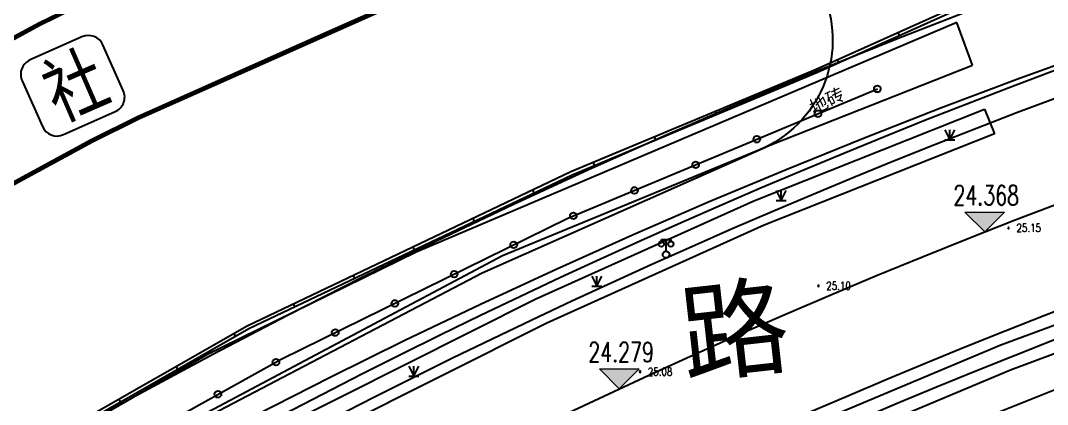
# Model space of a CAD drawing. Extents: x 39519617 to 39520126, y 3727912 to 3728254.
# Drawn here: x 39519866.2 to 39519943.7, y 3728157.7 to 3728186.7 of the extents above; entities that cross this region are included whole.
import ezdxf
from ezdxf.enums import TextEntityAlignment as Align
from ezdxf.xclip import XClip

# ---------------------------------------------------------------- set-up
doc = ezdxf.new("R2010")
doc.units = 0
doc.header["$LTSCALE"] = 1000
doc.header["$MEASUREMENT"] = 0
doc.header["$XCLIPFRAME"] = 2
for name, pattern in [('ACAD_ISO04W100', [30, 24, -3, 0, -3]), ('DASH', [0.35, 0.25, -0.1]), ('X6', [2, 1, -1])]:
    doc.linetypes.add(name, pattern=pattern)
for name, color, linetype, lineweight in [('0-消防道路', 1, 'DASH', 20), ('DIM_ELEV', 3, 'Continuous', 0), ('主体定位轮廓', 226, 'Continuous', 18)]:
    doc.layers.add(name, color=color, linetype=linetype, lineweight=lineweight)
for name, color, linetype in [('_0DL-道路（外边）', 4, 'Continuous'), ('ASSIST', 7, 'Continuous'), ('DOTE', 14, 'Continuous'), ('PUB_TEXT', 7, 'Continuous'), ('RD-中线', 14, 'Continuous'), ('RD-侧石线', 5, 'Continuous'), ('RD-红线', 7, 'Continuous'), ('RD-绿线', 3, 'Continuous'), ('temp', 6, 'Continuous'), ('WALL', 2, 'Continuous'), ('周边建筑', 7, 'Continuous'), ('周边道路', 7, 'Continuous'), ('文字-道路名称', 7, 'Continuous'), ('金属', 26, 'Continuous')]:
    doc.layers.add(name, color=color, linetype=linetype)
doc.styles.add('-黑体', font='', dxfattribs={"width": 0.8})
doc.styles.add('_TCH_DIM', font='SIMPLEX', dxfattribs={"bigfont": 'GBCBIG'})
doc.styles.add('HZ', font='rs.shx', dxfattribs={"width": 0.8, "bigfont": 'hztxt.shx'})
doc.styles.add('宋体', font='')
doc.styles.get('-黑体').set_extended_font_data('SimHei')
doc.styles.get('宋体').set_extended_font_data('SimSun')
doc.linetypes.add('1161', pattern='A,0,[149,AAA.SHX,S=0.15,R=0,X=0,Y=0],-1.6', length=1.6)

# ---------------------------------------------------------------- blocks, each defined once
blk = doc.blocks.new('用地路网图')
at = {"layer": 'RD-中线', "color": 252, "linetype": 'ACAD_ISO04W100', "ltscale": 4, "flags": 128}
blk.add_lwpolyline([(2069.37791056931, 1829.497543207835), (2130.38396268338, 1943.023520648945, -0.2461048066375835), (2514.707300305367, 2203.186082044151), (4875.050427228212, 2469.756065326277)], format="xyb", dxfattribs=at)
at = {"layer": 'RD-侧石线', "ltscale": 2}
blk.add_lwpolyline([(2456.707872956991, 2202.693856647704, 0.0986574185235195), (2273.073336072266, 2121.734475987498, -0.402069624716046), (2252.54787632823, 2124.892519860528), (2244.943048596382, 2134.822706715669, -0.1361048737113439), (2216.37798101455, 2205.720562510658), (2202.874159835279, 2325.290107192472, -0.4009691391590694), (2215.420874886215, 2341.7868777439, -0.0324929750101019), (2447.339560881257, 2363.400735468604, 0.0324929750101019)], format="xyb", dxfattribs=at)
at = {"layer": 'RD-侧石线', "ltscale": 2, "flags": 128}
blk.add_lwpolyline([(2098.816822163761, 1856.816959091928), (2141.835275456309, 1936.869868421461, -0.2461048066375833), (2516.166206307709, 2190.268203220796), (2931.026640474796, 2237.121280530002)], format="xyb", dxfattribs=at)
at = {"layer": 'RD-红线', "ltscale": 2, "flags": 128}
for points in [[(2102.879506394267, 1858.039496141486), (2144.477886095643, 1935.449794830754, -0.2461048066375833), (2516.502876922488, 2187.287154261488), (2929.416053943336, 2233.920314263552)], [(2252.384895004332, 2128.394741409458), (2270.213491730392, 2125.739732673857, -0.09826032409549566), (2453.131327085197, 2208.744424934499)]]:
    blk.add_lwpolyline(points, format="xyb", dxfattribs=at)
at = {"layer": 'RD-绿线', "ltscale": 4, "flags": 128}
for points in [[(2264.060756996274, 2113.148703576066, -0.1052428137132611), (2456.31571687758, 2202.81133723259, -1), (2456.765190288424, 2200.862498180941, 0.1052353873867469), (2265.276816397905, 2111.560804738197)], [(2274.397270716727, 2099.651551986113, -0.1049124711646197), (2459.632595129311, 2186.129767787643, -1.000041013497034), (2460.084113806486, 2184.181401578709, 0.1049045227623771), (2275.613332502544, 2098.063650029246)]]:
    blk.add_lwpolyline(points, format="xyb", dxfattribs=at)
blk = doc.blocks.new('周边建筑')
at = {"layer": '周边建筑', "color": 8, "linetype": 'Continuous'}
for p, q in [((39518988.70309157, 3728193.45718925), (39519020.59112658, 3728207.644755601)), ((39518988.74374072, 3728193.365823791), (39519020.72314139, 3728207.594040385)), ((39518988.78438985, 3728193.274458332), (39519020.85515618, 3728207.543325168)), ((39518988.78438985, 3728193.274458332), (39519020.85515618, 3728207.543325168)), ((39518970.18104778, 3728195.723572984), (39518966.58140758, 3728193.981955563)), ((39518970.18104778, 3728195.723572984), (39518966.58140758, 3728193.981955563)), ((39518970.22316024, 3728195.632858586), (39518966.62709514, 3728193.892970908)), ((39518970.26527271, 3728195.542144188), (39518966.6727827, 3728193.803986252)), ((39518966.58140758, 3728193.981955563), (39518936.03355676, 3728177.371181977)), ((39518966.58140758, 3728193.981955563), (39518936.03355676, 3728177.371181977)), ((39518966.62709514, 3728193.892970908), (39518936.16917884, 3728177.331100337)), ((39518966.6727827, 3728193.803986252), (39518936.30480093, 3728177.291018698)), ((39518973.99112372, 3728186.911893009), (39518988.70309157, 3728193.45718925)), ((39518974.03363366, 3728186.821355409), (39518988.74374072, 3728193.365823791)), ((39518974.07614359, 3728186.730817808), (39518988.78438985, 3728193.274458332)), ((39518974.07614359, 3728186.730817808), (39518988.78438985, 3728193.274458332)), ((39518970.4924982, 3728185.1813477), (39518973.99112372, 3728186.911893009)), ((39518970.53856908, 3728185.092571468), (39518974.03363366, 3728186.821355409)), ((39518970.58463996, 3728185.003795235), (39518974.07614359, 3728186.730817808)), ((39518970.58463996, 3728185.003795235), (39518974.07614359, 3728186.730817808)), ((39518940.71502756, 3728168.761662181), (39518970.58463996, 3728185.003795235)), ((39518940.71502756, 3728168.761662181), (39518970.58463996, 3728185.003795235)), ((39518940.75510923, 3728168.89728539), (39518970.53856908, 3728185.092571468)), ((39518940.79519089, 3728169.0329086), (39518970.4924982, 3728185.1813477))]:
    blk.add_line(p, q, dxfattribs=at)
at = {"layer": '周边建筑', "color": 8}
for p, q in [((39518969.79586439, 3728192.916068048), (39518965.8887244, 3728191.177817454)), ((39518972.91541314, 3728188.859156074), (39518971.38155991, 3728192.306863398)), ((39518965.27951974, 3728189.592121926), (39518966.81337297, 3728186.144414603)), ((39518968.3990685, 3728185.535209958), (39518972.30620849, 3728187.27346055))]:
    blk.add_line(p, q, dxfattribs=at)
at = {"layer": '周边建筑', "color": 8, "flags": 128}
blk.add_lwpolyline([(39519021.11403392, 3728207.700050856), (39519025.77475119, 3728196.014853203, -0.4110235931717208), (39519020.84039151, 3728184.357848377), (39519001.50710196, 3728176.401226588), (39518973.29483605, 3728161.399436714), (39518955.71389856, 3728152.050824628), (39518944.9661678, 3728145.003727888), (39518926.54464597, 3728132.925062228), (39518903.62841208, 3728136.3377145)], format="xyb", dxfattribs=at)
at = {"layer": '周边建筑', "color": 8}
for centre, radius, start, end in [((39518970.28410982, 3728191.818617963), 1.201157897150942, 23.9838407978655, 113.9838407978655), ((39518966.37696983, 3728190.080367357), 1.201157904333386, 113.9838402564627, 203.9838404910489), ((39518971.81796306, 3728188.370910637), 1.201157898852767, 293.9838407617502, 23.98384089933776), ((39518967.91082306, 3728186.632660048), 1.201157907933153, 203.983841079588, 293.9838410232597)]:
    blk.add_arc(centre, radius, start, end, dxfattribs=at)
at = {"layer": '周边建筑', "color": 8, "style": '-黑体', "width": 0.8}
blk.add_text('社', height=4.105486120468083, rotation=23.52639774584014, dxfattribs=at).set_placement((39518969.2762473, 3728189.277475775), align=Align.MIDDLE_CENTER)
blk = doc.blocks.new('sdfgdfgdfgd')
at = {"layer": '周边建筑'}
blk.add_blockref('周边建筑', (1617.867560848594, 1136.525720626581), dxfattribs=at)
at = {"layer": '周边道路'}
ref = blk.add_blockref('用地路网图', (39518268.28676257, 3727143.201930654), dxfattribs=at)
XClip(ref).set_block_clipping_path([(1831.3204261735082, 1551.0485816798173), (3146.308981910348, 2599.266237251926)])
blk = doc.blocks.new('A$C29B70996')
at = {"layer": 'DIM_ELEV'}
for points in [[(183.170941658318, 169.4677661731839), (182.5441655665636, 171.4943770747632), (185.1975525543094, 170.0945422612131)], [(213.0705081149936, 167.0706932786852), (212.4437320232391, 169.0973041765392), (215.0971190035343, 167.6974693648517)]]:
    blk.add_hatch(color=256, dxfattribs=at).paths.add_polyline_path(points)
for p, q in [((183.170941658318, 169.4677661731839), (182.5441655665636, 171.4943770747632)), ((182.5441655665636, 171.4943770747632), (185.1975525543094, 170.0945422612131)), ((183.170941658318, 169.4677661731839), (185.1975525543094, 170.0945422612131)), ((213.0705081149936, 167.0706932786852), (212.4437320232391, 169.0973041765392)), ((212.4437320232391, 169.0973041765392), (215.0971190035343, 167.6974693648517)), ((213.0705081149936, 167.0706932786852), (215.0971190035343, 167.6974693648517))]:
    blk.add_line(p, q, dxfattribs=at)
at = {"layer": 'PUB_TEXT', "style": '_TCH_DIM', "width": 0.7058823529411765}
for s, p in [('24.279', (182.0472938865423, 172.3500902783126)), ('24.368', (211.928065508604, 169.9629328809679))]:
    blk.add_text(s, height=1.4875, rotation=332.1854277359158, dxfattribs=at).set_placement(p)
blk = doc.blocks.new('sdefsdf87dfg54f')
at = {"color": 250, "linetype": 'Continuous'}
for p, q in [((520562.6988757476, 3728189.042800635), (520572.6832833365, 3728193.520896926)), ((520562.7982315794, 3728188.813368968), (520572.7741164789, 3728193.287642756)), ((520574.5004968867, 3728189.338603431), (520573.306081064, 3728192.559633546)), ((520568.9814698622, 3728191.586606756), (520568.8791616112, 3728191.814714236)), ((520564.4193202704, 3728189.540441777), (520564.3170120195, 3728189.768549256)), ((520544.1832709387, 3728181.307587994), (520562.6988757476, 3728189.042800635)), ((520544.2852859125, 3728181.079267232), (520562.7982315794, 3728188.813368968)), ((520559.321208559, 3728183.367521005), (520574.5004968867, 3728189.338603431)), ((520543.9707167745, 3728177.796778995), (520567.3147327751, 3728187.546255143)), ((520559.8240153044, 3728187.570838922), (520559.7276451811, 3728187.801517919)), ((520555.2104353681, 3728185.643436484), (520555.1140652448, 3728185.874115481)), ((520537.5026902184, 3728173.666917637), (520559.321208559, 3728183.367521005)), ((520550.5968554318, 3728183.716034046), (520550.5004853085, 3728183.946713043)), ((520545.983275488, 3728181.788631608), (520545.8869053721, 3728182.019310605)), ((520519.7901035547, 3728169.684589393), (520544.1832709387, 3728181.307587994)), ((520519.9059424251, 3728169.462855521), (520544.2852859125, 3728181.079267232)), ((520541.4327618182, 3728179.720079922), (520541.3252240866, 3728179.94576917)), ((520522.3356215805, 3728167.150968262), (520543.9707167745, 3728177.796778995)), ((520536.9189768508, 3728177.569325345), (520536.8114391193, 3728177.795014594)), ((520532.405191876, 3728175.418570769), (520532.2976541519, 3728175.644260017)), ((520504.4434866831, 3728156.386313293), (520537.5026902184, 3728173.666917637)), ((520527.8914069086, 3728173.267816192), (520527.7838691771, 3728173.493505441)), ((520523.3776219413, 3728171.117061615), (520523.2700842097, 3728171.342750864)), ((520484.6292775497, 3728149.637289077), (520519.7901035547, 3728169.684589393)), ((520484.7611338794, 3728149.42468772), (520519.9059424251, 3728169.462855521)), ((520518.9031308442, 3728168.891092364), (520518.7793038413, 3728169.10827172)), ((520489.8930752128, 3728149.155676255), (520522.3356215805, 3728167.150968262)), ((520514.5595437139, 3728166.414552263), (520514.435716711, 3728166.631731619)), ((520510.2159565911, 3728163.938012162), (520510.0921295881, 3728164.155191518))]:
    blk.add_line(p, q, dxfattribs=at)
at = {"color": 250, "linetype": 'X6'}
for p, q in [((520573.306081064, 3728192.559633546), (520532.5184337199, 3728175.235322775)), ((520532.5184337199, 3728175.235322775), (520516.6410807446, 3728167.435539231)), ((520516.6410807446, 3728167.435539231), (520483.0590766594, 3728148.045695776))]:
    blk.add_line(p, q, dxfattribs=at)
at = {"color": 250, "linetype": '1161'}
for p, q in [((520557.9871193692, 3728179.10223287), (520575.4025235325, 3728186.021088483)), ((520575.4025235325, 3728186.021088483), (520576.1409473494, 3728184.16240695)), ((520576.1409473494, 3728184.16240695), (520558.7669481933, 3728177.260000872)), ((520541.5145021453, 3728171.692440481), (520557.9871193692, 3728179.10223287)), ((520558.7669481933, 3728177.260000872), (520542.3736553565, 3728169.885890564)), ((520601.7670988217, 3728177.535221488), (520576.6320846453, 3728168.224130977)), ((520577.3657858372, 3728166.365174526), (520602.4017159343, 3728175.639560033)), ((520517.7141476646, 3728159.748145606), (520541.5145021453, 3728171.692440481)), ((520542.3736553565, 3728169.885890564), (520518.6398001909, 3728157.974968608)), ((520576.6320846453, 3728168.224130977), (520551.5181953907, 3728157.69302403)), ((520552.3531189859, 3728155.876513573), (520577.3657858372, 3728166.365174526))]:
    blk.add_line(p, q, dxfattribs=at)
at = {"color": 250}
for p, q in [((520572.4124678597, 3728184.461141977), (520572.7874678597, 3728183.711141977)), ((520572.7874678597, 3728183.711141977), (520572.7874678597, 3728184.461141977)), ((520572.7874678597, 3728183.711141977), (520573.1624678597, 3728184.461141977)), ((520572.4124678597, 3728183.711141977), (520573.1624678597, 3728183.711141977)), ((520559.6843635738, 3728179.878225582), (520560.0593635738, 3728179.128225582)), ((520560.0593635738, 3728179.128225582), (520560.0593635738, 3728179.878225582)), ((520560.0593635738, 3728179.128225582), (520560.4343635738, 3728179.878225582)), ((520559.6843635738, 3728179.128225582), (520560.4343635738, 3728179.128225582)), ((520551.026230894, 3728176.04741321), (520551.026230894, 3728176.19741321)), ((520551.026230894, 3728176.19741321), (520551.7262300625, 3728176.196332442)), ((520551.3762304783, 3728175.296872826), (520551.3762304783, 3728176.196872826)), ((520551.7262300625, 3728176.196332442), (520551.7262300625, 3728176.046332442)), ((520545.782486476, 3728173.425479633), (520546.157486476, 3728172.675479633)), ((520546.157486476, 3728172.675479633), (520546.157486476, 3728173.425479633)), ((520546.157486476, 3728172.675479633), (520546.532486476, 3728173.425479633)), ((520545.782486476, 3728172.675479633), (520546.532486476, 3728172.675479633)), ((520531.9691139013, 3728166.625309197), (520532.3441139013, 3728165.875309197)), ((520532.3441139013, 3728165.875309197), (520532.3441139013, 3728166.625309197)), ((520532.3441139013, 3728165.875309197), (520532.7191139013, 3728166.625309197)), ((520531.9691139013, 3728165.875309197), (520532.7191139013, 3728165.875309197))]:
    blk.add_line(p, q, dxfattribs=at)
at = {"color": 250, "linetype": 'Continuous'}
for centre, start, end in [((520577.2091483548, 3728177.066832238), 0, 180), ((520577.2091483548, 3728177.066832238), 180, 0), ((520562.8601483554, 3728172.695832238), 0, 180), ((520562.8601483554, 3728172.695832238), 180, 0), ((520549.4031483531, 3728166.216832238), 0, 180), ((520549.4031483531, 3728166.216832238), 180, 0)]:
    blk.add_arc(centre, 0.04999999998835847, start, end, dxfattribs=at)
for centre, major_axis, ratio, start_param, end_param in [((520567.3147327751, 3728187.546255143), (0.1767766952773201, 0.1767766952773201), 0.9999999995144674, 5.89341029216567, 12.17659559934526), ((520562.8387736082, 3728185.676899967), (0.1767766952773201, 0.1767766952773201), 0.9999999995144674, 5.89341029216567, 12.17659559934526), ((520558.2249906436, 3728183.749983581), (0.1767766952773201, 0.1767766952773201), 0.9999999995144674, 5.89341029216567, 12.17659559934526), ((520553.6112076789, 3728181.823067194), (0.1767766952773201, 0.1767766952773201), 0.9999999995144674, 5.89341029216567, 12.17659559934526), ((520548.9974247143, 3728179.896150807), (0.1767766952773201, 0.1767766952773201), 0.9999999995144674, 5.89341029216567, 12.17659559934526), ((520544.3836417496, 3728177.96923442), (0.1767766952773201, 0.1767766952773201), 0.9999999995144674, 5.89341029216567, 12.17659559934526), ((520539.8859414905, 3728175.786815822), (-0.1767766955537041, 0.1767766955537042), 0.9999999978748606, 4.384267978750064, 10.66745328592965), ((520535.3996516168, 3728173.579282534), (-0.1767766955537041, 0.1767766955537042), 0.9999999978748606, 4.384267978750064, 10.66745328592965), ((520530.9133617505, 3728171.371749246), (-0.1767766955537041, 0.1767766955537042), 0.9999999978748606, 4.384267978750064, 10.66745328592965), ((520526.4270718843, 3728169.164215957), (-0.1767766955537041, 0.1767766955537042), 0.9999999978748606, 4.384267978750064, 10.66745328592965), ((520521.9508048594, 3728166.937517407), (-0.176776695586196, 0.176776695586196), 0.999999997702597, 4.433421440318194, 10.71660674749778), ((520517.5783976987, 3728164.512222462), (-0.176776695586196, 0.176776695586196), 0.999999997702597, 4.433421440318194, 10.71660674749778)]:
    blk.add_ellipse(centre, major_axis=major_axis, ratio=ratio, start_param=start_param, end_param=end_param, dxfattribs=at)
at = {"color": 250}
for centre, major_axis, ratio, start_param, end_param in [((520551.026230894, 3728175.84741321), (0.1414213562293549, 0.1414213562293549), 0.9999999987737193, 5.497787143168997, 11.78097245034858), ((520551.739499554, 3728175.846773126), (0.1414213561938235, 0.1414213561938235), 0.9999999989851709, 5.497787143274723, 11.78097245045431), ((520551.3762304783, 3728175.046872826), (-0.1767766954334063, 0.1767766954334063), 0.999999998452631, 3.926990817760926, 10.21017612494051)]:
    blk.add_ellipse(centre, major_axis=major_axis, ratio=ratio, start_param=start_param, end_param=end_param, dxfattribs=at)
at = {"color": 250, "linetype": 'Continuous', "style": '宋体'}
blk.add_text('地砖', height=0.9999999999999998, rotation=25.65220150084316, dxfattribs=at).set_placement((520563.5012241602, 3728186.680798484), align=Align.MIDDLE)
at = {"color": 250, "linetype": 'Continuous', "style": 'HZ', "width": 0.8}
for s, p in [('25.15', (520577.8091483563, 3728177.066832238)), ('25.10', (520563.4601483569, 3728172.695832238)), ('25.08', (520550.0031483546, 3728166.216832238))]:
    blk.add_text(s, height=0.6, dxfattribs=at).set_placement(p, align=Align.MIDDLE_LEFT)
blk = doc.blocks.new('A$C2D5659B2')
at = {"layer": '主体定位轮廓'}
h = blk.add_hatch(dxfattribs=at)
h.set_pattern_fill('ANSI31', color=256, scale=400, angle=-6.260759848623182, style=0)
h.set_pattern_definition([(38.73924015137682, (-1204996.681000608, -1098163.712379384), (-397.3683968469137, 495.3012792102537), [])])
h.paths.add_polyline_path([(-36050.00000070455, 15999.99999999604), (-36049.99999933643, -3.199093043804169e-07), (36049.99999933667, 3.19676473736763e-07), (36049.99999925192, 9900.000000092201), (28349.99999635294, 9900.00000000326), (28349.99999930756, 11799.9999999525), (-1850.00000074273, 11799.99999976764), (-1850.000000679633, 15999.99999985704)])
at = {"layer": 'DOTE'}
blk.add_lwpolyline([(-35950.00000069593, 15899.99999999558), (-35949.99999934505, 99.99999968102202), (35949.99999933573, 100.0000003187452), (35949.99999925285, 9800.000000091037), (28249.99999619741, 9800.000000002095), (28249.99999915203, 11699.9999999518), (-1950.000000744127, 11699.99999976694), (-1950.00000068103, 15899.99999985751)], close=True, dxfattribs=at)
at = {"layer": '主体定位轮廓', "const_width": 200}
blk.add_lwpolyline([(-36050.00000070455, 15999.99999999604), (-36049.99999933643, -3.199093043804169e-07), (36049.99999933667, 3.19676473736763e-07), (36049.99999925192, 9900.000000092201), (28349.99999635294, 9900.00000000326), (28349.99999930756, 11799.9999999525), (-1850.00000074273, 11799.99999976764), (-1850.000000679633, 15999.99999985704)], close=True, dxfattribs=at)
at = {"layer": '主体定位轮廓', "color": 251, "true_color": 0x636466}
blk.add_lwpolyline([(-36050.00000070455, 15999.99999999604), (-36049.99999933643, -3.199093043804169e-07), (36049.99999933667, 3.19676473736763e-07), (36049.99999925192, 9900.000000092201), (28349.99999635294, 9900.00000000326), (28349.99999930756, 11799.9999999525), (-1850.00000074273, 11799.99999976764), (-1850.000000679633, 15999.99999985704)], close=True, dxfattribs=at)

msp = doc.modelspace()

# ---------------------------------------------------------------- hatches: boundary and pattern name
at = {"layer": '0-消防道路'}
h = msp.add_hatch(dxfattribs=at)
h.set_pattern_fill('碎沙', color=18, scale=0.7, angle=-0.002501399435103358)
h.set_pattern_definition([(37.49749860050145, (39519705.77064402, 3727911.96227404), (-0.05592631208246285, 1.712948773896889), [0, -1.35128, 0, -1.5113, 0, -1.444625]), (7.4974986005014, (39519705.77064402, 3727911.96227404), (1.573441021649287, 2.508819161631473), [0, -0.72898, 0, -1.21793, 0, -0.4667249999999999]), (327.4974986005014, (39519704.67717402, 3727911.962321778), (2.768473512811166, 0.004909281312153268), [0, -0.4445, 0, -1.6002, 0, -2.08915]), (317.4974986005014, (39519704.67717402, 3727911.962321778), (2.672481645108078, 0.7801359578563366), [0, -0.22225, 0, -1.04902, 0, -1.20015])])
edge = h.paths.add_edge_path()
edge.add_line((39520038.81489775, 3728109.652203336), (39520041.17186848, 3728088.784890737))
edge.add_arc((39520038.19082087, 3728088.448208139), 3, 6.44373905982185, 96.44375991106077)
edge.add_line((39520037.85413718, 3728091.429255622), (39520022.81045352, 3728089.73020084))
edge.add_arc((39520023.8205046, 3728080.787058391), 9, 96.44375991106077, 207.8153875920812)
edge.add_line((39520015.8604034, 3728076.587440677), (39520016.82698449, 3728074.755349331))
edge.add_arc((39520005.32906055, 3728068.689234842), 13, -62.184864157676884, 27.815387686478516, ccw=False)
edge.add_line((39520011.39512452, 3728057.191284248), (39519960.50233074, 3728030.341373883))
edge.add_arc((39519964.7019135, 3728022.38125424), 9, 117.815135842323, 129.8151358970761)
edge.add_line((39519958.93909977, 3728029.294283828), (39519945.93750054, 3728018.45593959))
edge.add_arc((39519937.61343628, 3728028.441426768), 13, 297.81513584232306, 309.815135897076, ccw=False)
edge.add_line((39519943.67950026, 3728016.943476173), (39519886.77658365, 3727986.922758176))
edge.add_arc((39519880.71051969, 3727998.420708776), 13, 285.8151360116442, 297.81513584232306, ccw=False)
edge.add_line((39519884.25346725, 3727985.912810369), (39519867.9675637, 3727981.299717054))
edge.add_arc((39519870.42037355, 3727972.640402774), 9, 105.8151360116442, 117.815135842323)
edge.add_line((39519866.2207908, 3727980.600522418), (39519809.99683494, 3727950.938009063))
edge.add_arc((39519803.93077096, 3727962.435959656), 13, 230.608325986646, 297.81513584232306, ccw=False)
edge.add_line((39519795.68073415, 3727952.389224243), (39519734.62350796, 3728002.527338067))
edge.add_arc((39519732.08503509, 3727999.436034867), 3.999999999999999, 50.60832602052098, 143.0157020310274)
edge.add_line((39519728.88983346, 3728001.842419398), (39519743.00570739, 3728019.710876734))
edge.add_line((39519743.00570739, 3728019.710876734), (39519740.72190309, 3728016.919944638))
edge.add_arc((39519743.81756137, 3728014.386784589), 4.000000001981216, 140.706727084934, 230.6083259295717)
edge.add_line((39519741.2790885, 3728011.295481383), (39519747.5658338, 3728006.13302033))
edge.add_arc((39519753.27739777, 3728013.088452531), 9.000000004535506, 230.6083258136865, 318.0742514885774)
edge.add_line((39519759.97349992, 3728007.074949718), (39519794.5158866, 3728045.538280788))
edge.add_arc((39519803.44402285, 3728037.520276924), 12.00000011098791, 129.6269422619046, 138.0742514687191, ccw=False)
edge.add_line((39519795.79058792, 3728046.762838076), (39519817.09829322, 3728064.406988293))
edge.add_line((39519817.09829322, 3728064.406988296), (39519820.92501061, 3728059.78570783))
edge.add_line((39519820.92501065, 3728059.785707778), (39519799.61730536, 3728042.141557562))
edge.add_arc((39519803.44402282, 3728037.520276988), 6.000000056516907, 129.6269422619046, 138.0742509452853)
edge.add_line((39519798.9799547, 3728041.52927892), (39519787.82733016, 3728029.110707674))
edge.add_arc((39519788.57134151, 3728028.442540699), 1, 138.0742514885688, 297.8153868291467)
edge.add_line((39519789.03796569, 3728027.558085003), (39519876.20692353, 3728073.546984192))
edge.add_arc((39519872.00758757, 3728081.507234031), 9, 297.8133595595882, 387.8347193564533)
edge.add_line((39519879.96627136, 3728085.709537265), (39519876.06565953, 3728093.096851868))
edge.add_arc((39519887.55385052, 3728099.181378776), 13, 117.83416001844051, 207.9071781848576, ccw=False)
edge.add_line((39519881.48396919, 3728110.677314606), (39519952.47187445, 3728148.159982857))
edge.add_line((39519952.47187445, 3728148.159982857), (39519967.39462375, 3728156.032978431))
edge.add_arc((39519971.59424142, 3728148.072877215), 9, 105.81832213477321, 117.815387306319, ccw=False)
edge.add_line((39519969.14094998, 3728156.73205507), (39520009.56138315, 3728168.183846902))
edge.add_line((39520009.56138315, 3728168.183846903), (39520015.7854716, 3728113.089111998))
edge.add_arc((39520024.72858486, 3728114.099421386), 9, 186.4454148781413, 276.4437599110608)
edge.add_line((39520025.73863595, 3728105.156278941), (39520036.17053396, 3728106.334472169))
edge.add_arc((39520035.83385026, 3728109.315519647), 3, 276.4437599110608, 366.4437600316482)
edge = h.paths.add_edge_path(flags=16)
edge.add_arc((39519891.46560473, 3728091.772961766), 9.000000000970338, 207.8329672574628, 297.8193171247055)
edge.add_line((39519895.66576836, 3728083.813148607), (39519923.2776117, 3728098.380700071))
edge.add_arc((39519919.07799406, 3728106.340801313), 9.000000002137611, 297.8153870052521, 302.5786502813544)
edge.add_line((39519923.92410554, 3728098.756923439), (39519928.36710604, 3728101.596008685))
edge.add_arc((39519933.21321754, 3728094.012130828), 9.000000000728894, 117.8153872786331, 122.5786504571343, ccw=False)
edge.add_line((39519929.01359987, 3728101.972232049), (39519981.2542012, 3728129.533508421))
edge.add_arc((39519988.25356391, 3728116.26667302), 15, 6.443770410397406, 117.81538699187789, ccw=False)
edge.add_line((39520003.15880102, 3728117.950094167), (39520004.8699514, 3728102.799338736))
edge.add_arc((39520013.81309366, 3728103.809391418), 9, 186.4437704884951, 276.4437603412384)
edge.add_line((39520014.82314475, 3728094.866248975), (39520036.19197503, 3728097.279674717))
edge.add_arc((39520036.07974715, 3728098.273357213), 0.9999999946275232, 276.443759480883, 366.4437603232813)
edge.add_line((39520037.07342963, 3728098.385585113), (39520036.96120173, 3728099.37926761))
edge.add_arc((39520035.96751923, 3728099.267039703), 0.999999999911265, 6.443760323281284, 96.44375991106077)
edge.add_line((39520035.85529134, 3728100.2607222), (39520020.44855553, 3728098.520663792))
edge.add_arc((39520019.43850445, 3728107.463806237), 9, 186.443770382447, 276.44375991106074, ccw=False)
edge.add_line((39520010.49536218, 3728106.45375357), (39520006.42354011, 3728142.506214258))
edge.add_arc((39520003.44249268, 3728142.169530034), 2.99999999746808, 6.443770382447002, 27.81538742690118)
edge.add_line((39520006.09585976, 3728143.569402589), (39519999.24492052, 3728156.554910831))
edge.add_arc((39519996.59155344, 3728155.155038279), 3, 27.81538735610627, 105.8183225745893)
edge.add_line((39519995.77378964, 3728158.041430899), (39519970.77647796, 3728150.959270013))
edge.add_arc((39519971.59424177, 3728148.072877396), 3, 105.8183225745893, 117.815387306319)
edge.add_line((39519970.19436921, 3728150.726244473), (39519955.27160841, 3728142.853242835))
edge.add_line((39519955.27160841, 3728142.853242836), (39519954.33836015, 3728144.62215401))
edge.add_line((39519954.33836015, 3728144.62215401), (39519883.35154729, 3728107.140062558))
edge.add_arc((39519887.55385052, 3728099.181378776), 9, 117.8347193328523, 207.8362323024877)
edge.add_line((39519879.59527771, 3728094.978865386), (39519883.50679244, 3728087.570901908))
edge = h.paths.add_edge_path(flags=16)
edge.add_arc((39519743.17392093, 3728003.269746217), 1.000000001989203, 50.60832598664593, 140.6083259115443)
edge.add_line((39519742.40109513, 3728003.904364434), (39519741.76647693, 3728003.131538647))
edge.add_arc((39519742.53930273, 3728002.496920427), 1.00000000318312, 140.6083258909287, 230.6083255720895)
edge.add_line((39519741.90468451, 3728001.724094626), (39519749.00509585, 3727995.893478731))
edge.add_arc((39519749.63971405, 3727996.666304536), 1.000000004648872, 230.6083265366824, 320.6083258909287)
edge.add_line((39519750.41253986, 3727996.031686316), (39519751.04715808, 3727996.804512124))
edge.add_arc((39519750.27433228, 3727997.439130338), 0.9999999980949469, 320.608325870313, 410.6083259866459)
edge.add_line((39519750.90895049, 3727998.211956139), (39519743.80853915, 3728004.042572019))
edge = h.paths.add_edge_path(flags=16)
edge.add_line((39519935.97561134, 3728094.280832634), (39519940.30927918, 3728096.567180086))
edge.add_line((39519786.68109596, 3727964.955231125), (39519798.21920701, 3727955.480527446))
edge.add_line((39519942.77750128, 3728070.159686427), (39519959.04941939, 3728074.768818268))
edge.add_line((39519943.86133648, 3728066.30931707), (39519960.14825076, 3728070.922696675))
edge.add_arc((39519946.32044887, 3728057.651788024), 13, 105.8151360116442, 117.815135842323)
edge.add_line((39519839.65044463, 3728015.746249054), (39519826.64518891, 3728004.904856715))
edge.add_arc((39519820.8815805, 3728011.817223835), 13, 297.8179569274766, 309.815135897076)
edge.add_line((39519842.2116951, 3728012.673791403), (39519829.20564476, 3728001.831736648))
edge.add_arc((39519847.97450887, 3728005.760761869), 13, 117.815135842323, 129.8151358970761)
edge.add_arc((39519937.61343624, 3728028.441426748), 9, 297.8151358423231, 309.815135897076)
edge.add_line((39519956.37784922, 3728032.366741415), (39519943.37624995, 3728021.528397154))
edge.add_line((39519866.87742598, 3727985.148301184), (39519883.16332954, 3727989.761394497))
edge.add_arc((39519989.9733072, 3728101.039834853), 8.99999999819926, 297.815387306319, 366.4437700377914)
edge.add_arc((39519942.47367468, 3728098.893866354), 3, 117.8143254150655, 207.8153870625184)
edge.add_arc((39519988.25409118, 3728116.262004805), 9, 6.443770382447002, 117.8143254150655)
edge.add_line((39519997.19723344, 3728117.272057473), (39519998.91644947, 3728102.049887483))
edge.add_arc((39519803.93077096, 3727962.435959656), 9, 230.608325986646, 297.8151358423231)
edge.add_arc((39519792.3926599, 3727971.910663341), 9, 117.8179569274765, 230.608325986646)
edge.add_line((39519760.41091441, 3727986.52740914), (39519768.23884511, 3727980.099379159))
edge.add_line((39519777.79091145, 3728017.101692793), (39519772.68252867, 3728014.406715609))
edge.add_arc((39519776.88199881, 3728006.446536543), 9.000000008579233, 117.8143253090408, 138.074251381894)
edge.add_line((39519770.18589666, 3728012.460039372), (39519758.91835874, 3727999.913510799))
edge.add_arc((39519765.61446089, 3727993.900007995), 8.9999999927694, 138.0742515009973, 230.6083260092271)
edge.add_line((39519759.90289695, 3727986.944575782), (39519760.41091441, 3727986.52740914))
edge.add_line((39519930.73342874, 3728097.788010129), (39519777.57175397, 3728016.982159763))
edge.add_arc((39519932.13325211, 3728095.134617111), 2.999999998342619, 27.81538742690118, 117.8143254150655)
edge.add_line((39519935.97561134, 3728094.280832634), (39519934.78661919, 3728096.534489674))
edge.add_line((39519941.07385131, 3728101.547259375), (39519984.05462104, 3728124.222183858))
edge.add_line((39519940.30927918, 3728096.567180087), (39519939.8203076, 3728097.493993804))
edge.add_line((39519841.9084449, 3728017.258712462), (39519940.25438489, 3728069.149738617))
edge.add_arc((39519773.95040906, 3727987.05481137), 9, 230.608325986646, 297.8178189282925)
edge.add_arc((39519847.97450881, 3728005.760761816), 9, 117.8178189282926, 129.8151358970761)
edge.add_line((39519843.77455331, 3728013.720684795), (39519904.18903122, 3728045.597641324))
edge.add_arc((39519820.88237519, 3728011.817886306), 9, 297.8178189282925, 309.815135897076)
edge.add_line((39519778.15023648, 3727979.094820815), (39519825.08233068, 3728003.857963328))
edge.add_line((39519960.45321564, 3728120.816788136), (39519960.45336945, 3728120.816869284))
edge.add_line((39519960.45320824, 3728120.816804852), (39519960.45336206, 3728120.816886006))
edge.add_arc((39520005.32906053, 3728068.689234832), 9, 297.8151358423231, 387.8153873561062)
edge.add_line((39520013.28916175, 3728072.888852493), (39520006.90102834, 3728084.997142523))
edge.add_arc((39519964.70191348, 3728022.38125423), 13, 117.815135842323, 129.8151358970761)
edge.add_line((39519958.6358495, 3728033.879204823), (39520009.52864328, 3728060.729115188))
edge.add_arc((39519870.42037357, 3727972.640402778), 13, 105.8151360116442, 117.815135842323)
edge.add_line((39519808.13035372, 3727954.475840019), (39519864.35430959, 3727984.138353371))
edge.add_arc((39519880.71051969, 3727998.420708779), 9, 285.8151360116443, 297.8151358423231)
edge.add_line((39519884.91010243, 3727990.46058913), (39519941.81301899, 3728020.481307099))
edge.add_line((39519826.94821056, 3728000.319571909), (39519788.19255173, 3727979.87050576))
edge.add_arc((39519956.60530318, 3728083.430595081), 13, 285.8151360116443, 297.8179569274766)
edge.add_line((39519994.70144672, 3728088.83302072), (39519962.67193325, 3728071.932943158))
edge.add_arc((39519998.90113147, 3728080.872954885), 9.000000001834868, 27.81538742690118, 117.8179569274765)
edge.add_arc((39519946.31414635, 3728057.650002788), 9, 105.8151360116442, 117.819639091003)
edge.add_line((39519942.11393798, 3728065.60979234), (39519904.18903123, 3728045.597641324))
edge.add_arc((39519956.59660952, 3728083.428132544), 9, 285.8151360116443, 297.819639091003)
edge.add_line((39519994.24879599, 3728093.120226551), (39519960.79681789, 3728075.468342996))
edge.add_line((39519961.386464, 3728119.047876749), (39519961.38661782, 3728119.047957901))
edge.add_line((39519961.3864566, 3728119.04789347), (39519961.38661042, 3728119.047974622))

# ---------------------------------------------------------------- linework, layer by layer
at = {"layer": 'temp'}
msp.add_lwpolyline([(39520046.60953734, 3728022.353761457, 0.003652779771976833), (39520045.86115003, 3728029.444507832), (39520028.97765952, 3728178.939324558, 0.1981031910288203), (39519720.93981017, 3727975.698951879, 0.1981031910288203)], format="xyb", dxfattribs=at)

# ---------------------------------------------------------------- block references
at = {"layer": '_0DL-道路（外边）', "ltscale": 3, "rotation": 27.81485762088121}
msp.add_blockref('A$C29B70996', (39519828.45464289, 3727923.537897555), dxfattribs=at)
at = {"layer": 'ASSIST', "color": 1, "linetype": 'Continuous'}
ref = msp.add_blockref('sdefsdf87dfg54f', (38999363.53570323, -6.028693780303001), dxfattribs=at)
XClip(ref).set_block_clipping_path([(520354.73494077474, 3727922.990967822), (520722.73494070023, 3728210.001446726)])
at = {"layer": 'WALL', "xscale": 0.001, "yscale": 0.001, "zscale": 0.001, "rotation": 27.81531774341246}
msp.add_blockref('A$C2D5659B2', (39519966.52351092, 3728128.437936316), dxfattribs=at)
at = {"layer": '金属', "color": 0}
ref = msp.add_blockref('sdfgdfgdfgd', (-716.8082485049963, -1143.990272141062), dxfattribs=at)
XClip(ref).set_block_clipping_path([(39520435.078859486, 3729060.952896302), (39520803.078848965, 3729347.963600685)])

# ---------------------------------------------------------------- texts
at = {"layer": '文字-道路名称', "ltscale": 0.5, "style": '宋体'}
msp.add_text('路', height=5.999999999999998, rotation=6.338074494403704, dxfattribs=at).set_placement((39519920.06414399, 3728163.350225011), align=Align.MIDDLE_CENTER)

doc.saveas('drawing.dxf')
